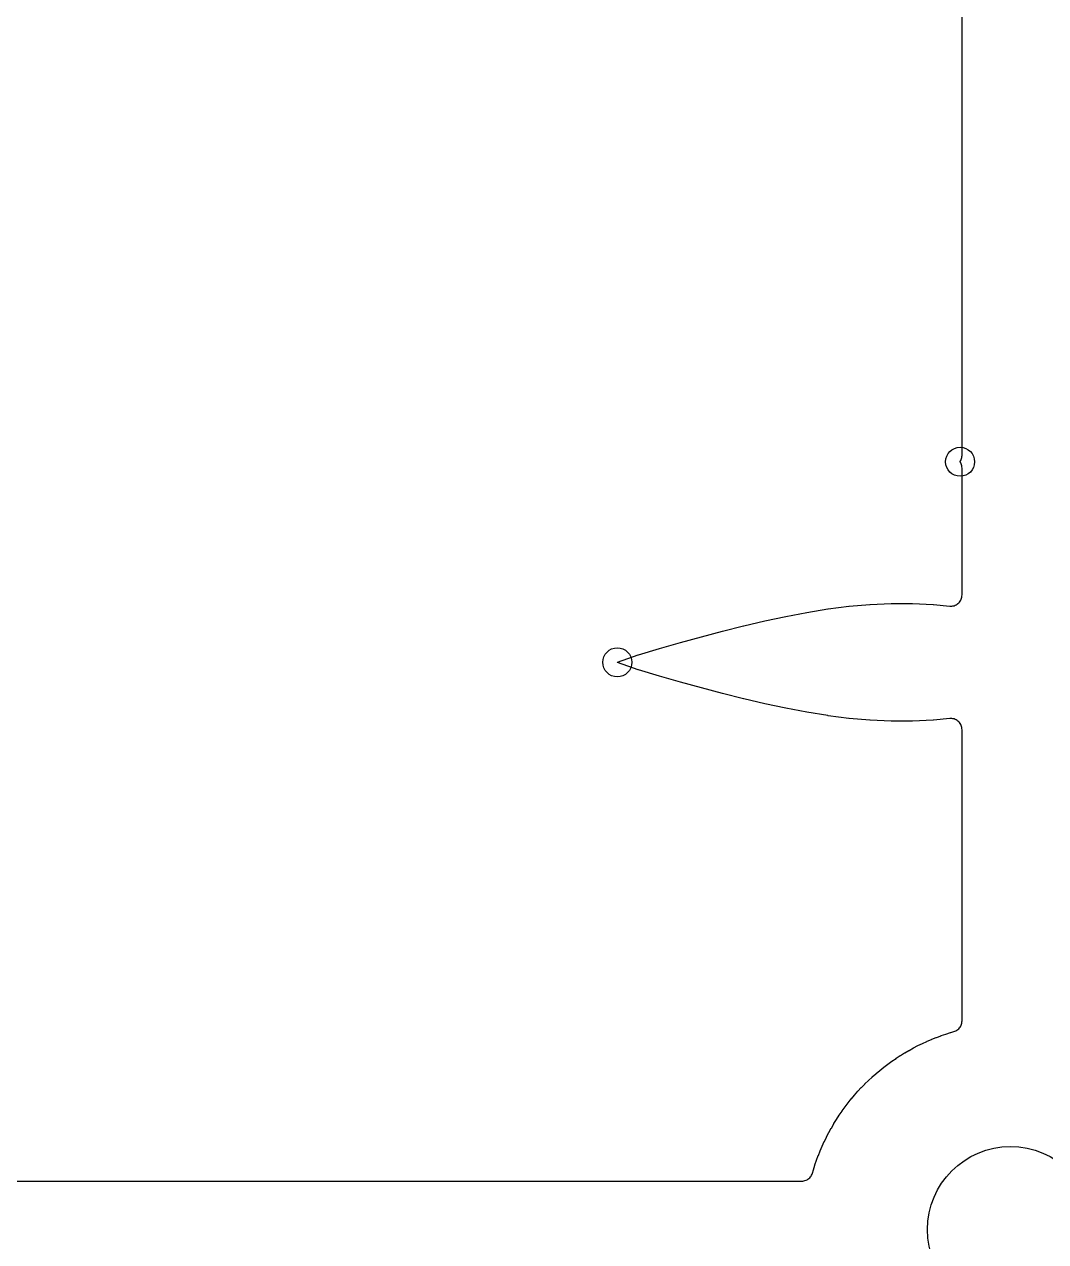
# Model space of a CAD drawing. Header units: millimetres. Extents: x -54 to 54, y -54 to 54.
# Drawn here: x -21.98 to 0.78, y -0.27 to 26.87 of the extents above; entities that cross this region are included whole.
import ezdxf

# ---------------------------------------------------------------- set-up
doc = ezdxf.new("R2010")
doc.units = ezdxf.units.MM
doc.layers.add('CUT_INNER', color=6, linetype='Continuous')
doc.layers.add('ENGRAVE', color=7, linetype='Continuous')

msp = doc.modelspace()

# ---------------------------------------------------------------- linework, layer by layer
at = {"layer": 'CUT_INNER'}
msp.add_lwpolyline([(-27.9428, 1.08), (-4.6534, 1.08), (-4.6286, 1.0812), (-4.6041, 1.0849), (-4.5801, 1.091), (-4.5568, 1.0994), (-4.5345, 1.1101), (-4.5133, 1.1229), (-4.4935, 1.1378), (-4.4752, 1.1546), (-4.4588, 1.173), (-4.4442, 1.1931), (-4.4317, 1.2144), (-4.4213, 1.237), (-4.4132, 1.2604), (-4.3928, 1.3309), (-4.3919, 1.3339), (-4.3588, 1.4383), (-4.3578, 1.4412), (-4.3222, 1.5449), (-4.3212, 1.5478), (-4.283, 1.6505), (-4.2819, 1.6533), (-4.2412, 1.7551), (-4.24, 1.7579), (-4.1968, 1.8586), (-4.1956, 1.8615), (-4.1499, 1.9611), (-4.1486, 1.9639), (-4.1006, 2.0623), (-4.0992, 2.0651), (-4.0487, 2.1623), (-4.0473, 2.1651), (-3.9944, 2.2611), (-3.9929, 2.2637), (-3.9377, 2.3584), (-3.9362, 2.361), (-3.8787, 2.4543), (-3.877, 2.4569), (-3.8173, 2.5488), (-3.8156, 2.5513), (-3.7536, 2.6417), (-3.7518, 2.6442), (-3.6876, 2.733), (-3.6858, 2.7355), (-3.6194, 2.8227), (-3.6176, 2.8251), (-3.5491, 2.9107), (-3.5471, 2.913), (-3.4766, 2.9969), (-3.4746, 2.9992), (-3.402, 3.0813), (-3.3999, 3.0836), (-3.3253, 3.1639), (-3.3232, 3.1661), (-3.2467, 3.2445), (-3.2445, 3.2467), (-3.1661, 3.3232), (-3.1639, 3.3253), (-3.0836, 3.3999), (-3.0813, 3.402), (-2.9992, 3.4746), (-2.9969, 3.4766), (-2.913, 3.5471), (-2.9107, 3.5491), (-2.8251, 3.6176), (-2.8227, 3.6194), (-2.7355, 3.6858), (-2.733, 3.6876), (-2.6442, 3.7518), (-2.6417, 3.7536), (-2.5513, 3.8156), (-2.5488, 3.8173), (-2.4569, 3.877), (-2.4543, 3.8787), (-2.361, 3.9362), (-2.3584, 3.9377), (-2.2637, 3.9929), (-2.2611, 3.9944), (-2.1651, 4.0473), (-2.1623, 4.0487), (-2.0651, 4.0992), (-2.0623, 4.1006), (-1.9639, 4.1486), (-1.9611, 4.1499), (-1.8615, 4.1956), (-1.8586, 4.1968), (-1.7579, 4.24), (-1.7551, 4.2412), (-1.6533, 4.2819), (-1.6505, 4.283), (-1.5478, 4.3212), (-1.5449, 4.3222), (-1.4412, 4.3578), (-1.4383, 4.3588), (-1.3339, 4.3919), (-1.3309, 4.3928), (-1.2604, 4.4132), (-1.237, 4.4213), (-1.2144, 4.4317), (-1.1931, 4.4442), (-1.173, 4.4588), (-1.1546, 4.4752), (-1.1378, 4.4935), (-1.1229, 4.5133), (-1.1101, 4.5345), (-1.0994, 4.5568), (-1.091, 4.5801), (-1.0849, 4.6041), (-1.0812, 4.6286), (-1.08, 4.6534), (-1.08, 11.1417), (-1.0812, 11.1662), (-1.0848, 11.1905), (-1.0908, 11.2144), (-1.0991, 11.2375), (-1.1096, 11.2597), (-1.1223, 11.2808), (-1.1369, 11.3005), (-1.1534, 11.3187), (-1.1717, 11.3352), (-1.1914, 11.3498), (-1.2125, 11.3624), (-1.2347, 11.3728), (-1.2579, 11.3811), (-1.2817, 11.387), (-1.306, 11.3906), (-1.3306, 11.3917), (-1.3551, 11.3904), (-1.7175, 11.3538), (-1.724, 11.3533), (-2.1872, 11.3308), (-2.1934, 11.3307), (-2.657, 11.331), (-2.6628, 11.3312), (-3.1268, 11.3529), (-3.1321, 11.3533), (-3.5967, 11.3947), (-3.6014, 11.3952), (-4.0665, 11.4546), (-4.0706, 11.4552), (-4.5364, 11.5305), (-4.5399, 11.5311), (-5.0062, 11.6203), (-5.0092, 11.6209), (-5.4761, 11.722), (-5.4785, 11.7225), (-5.9459, 11.8333), (-5.9478, 11.8337), (-6.4157, 11.9521), (-6.4171, 11.9525), (-6.885, 12.0765), (-7.3547, 12.2052), (-7.8245, 12.3375), (-7.8257, 12.3378), (-8.2911, 12.4742), (-8.2982, 12.4765), (-8.7582, 12.6418), (-8.7634, 12.644), (-8.7582, 12.6461), (-8.2982, 12.8114), (-8.2911, 12.8138), (-7.8257, 12.9501), (-7.8245, 12.9505), (-7.3564, 13.0823), (-6.887, 13.2109), (-6.4171, 13.3354), (-6.4157, 13.3358), (-5.9478, 13.4542), (-5.9459, 13.4547), (-5.4785, 13.5654), (-5.4761, 13.566), (-5.0092, 13.667), (-5.0062, 13.6676), (-4.5399, 13.7568), (-4.5364, 13.7575), (-4.0706, 13.8328), (-4.0665, 13.8334), (-3.6014, 13.8927), (-3.5967, 13.8932), (-3.1321, 13.9347), (-3.1268, 13.935), (-2.6628, 13.9568), (-2.657, 13.9569), (-2.1934, 13.9573), (-2.1872, 13.9571), (-1.724, 13.9346), (-1.7175, 13.9341), (-1.3551, 13.8975), (-1.3306, 13.8962), (-1.306, 13.8974), (-1.2817, 13.9009), (-1.2579, 13.9069), (-1.2347, 13.9151), (-1.2125, 13.9256), (-1.1914, 13.9382), (-1.1717, 13.9528), (-1.1534, 13.9693), (-1.1369, 13.9874), (-1.1223, 14.0072), (-1.1096, 14.0282), (-1.0991, 14.0504), (-1.0908, 14.0736), (-1.0848, 14.0974), (-1.0812, 14.1217), (-1.08, 14.1462), (-1.08, 16.9747), (-1.0811, 16.9981), (-1.0844, 17.0212), (-1.0898, 17.044), (-1.0973, 17.0661), (-1.1069, 17.0875), (-1.1184, 17.1079), (-1.123, 17.1151), (-1.1184, 17.1224), (-1.1069, 17.1428), (-1.0973, 17.1641), (-1.0898, 17.1863), (-1.0844, 17.209), (-1.0811, 17.2322), (-1.08, 17.2556), (-1.08, 28.1752)], dxfattribs=at)
msp.add_circle((0, 0), 1.85, dxfattribs=at)
at = {"layer": 'ENGRAVE'}
for centre, radius in [((0, 15.4308), 35.6208), ((-1.1234, 17.1151), 0.324), ((-8.7642, 12.644), 0.324)]:
    msp.add_circle(centre, radius, dxfattribs=at)

doc.saveas('drawing.dxf')
